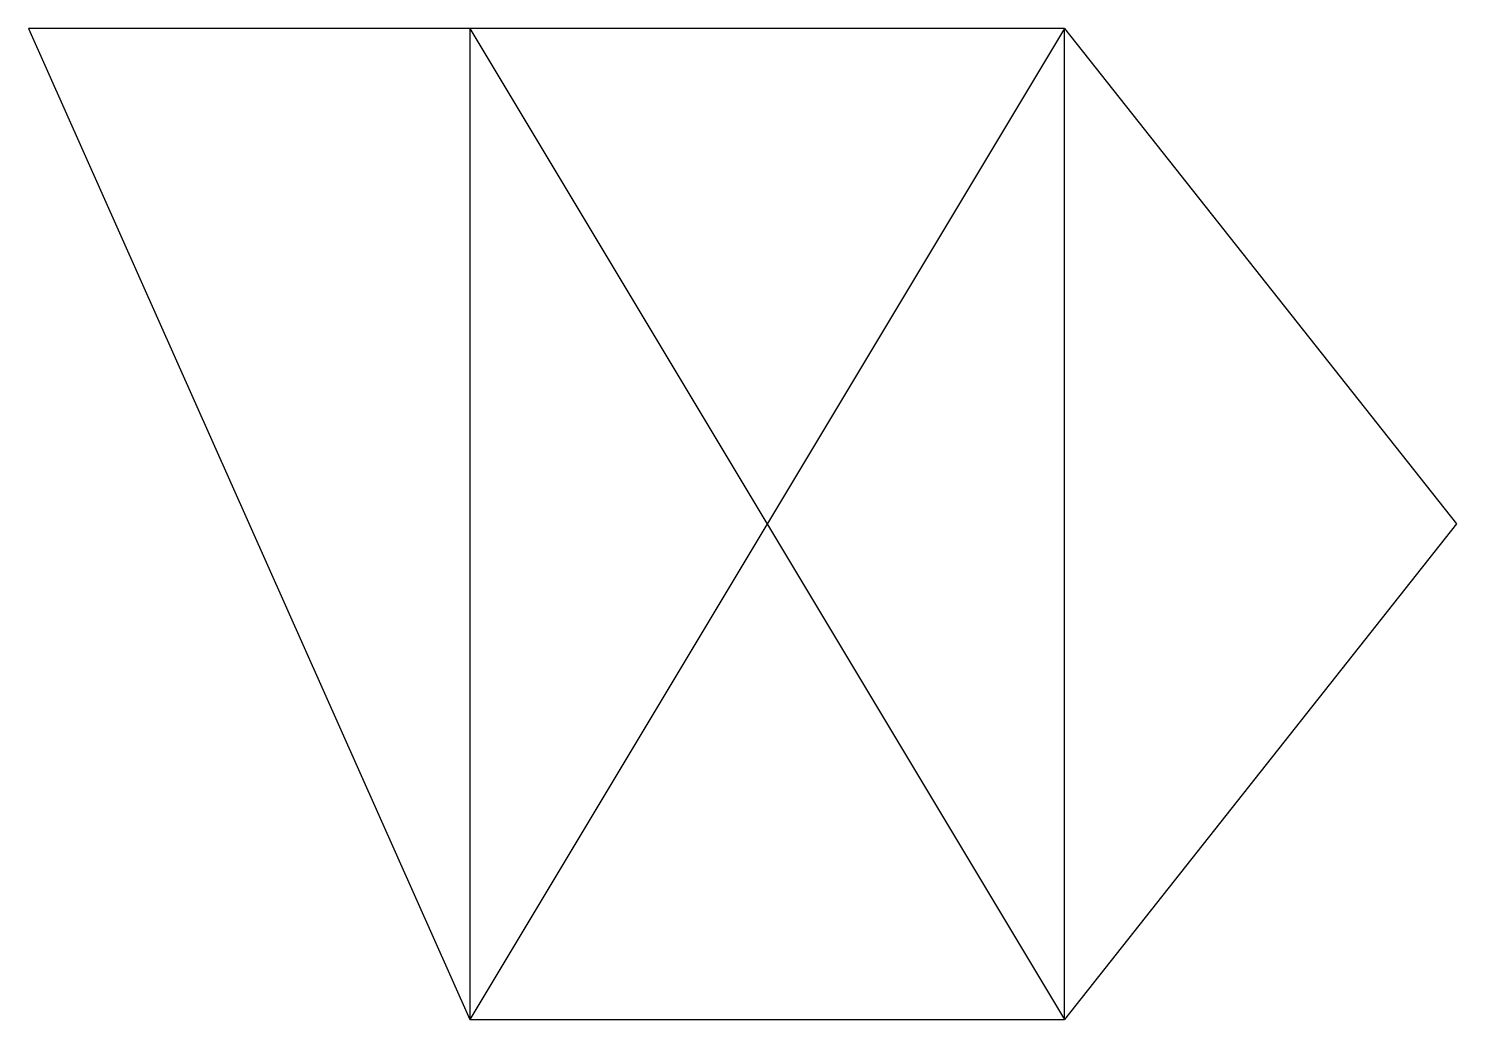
# Model space of a CAD drawing. Extents: x -108219 to -107571, y -162143 to -161693.
import ezdxf

# ---------------------------------------------------------------- set-up
doc = ezdxf.new("R2010")
doc.units = 0
doc.header["$LTSCALE"] = 1000
doc.header["$MEASUREMENT"] = 0
doc.layers.add('TEXT', color=4, linetype='CONTINUOUS')

msp = doc.modelspace()

# ---------------------------------------------------------------- linework, layer by layer
at = {"layer": 'TEXT'}
for p, q in [((-108018.46, -161692.66), (-108218.86, -161692.66)), ((-108218.86, -161692.66), (-108018.46, -162142.66)), ((-107748.46, -161692.66), (-108018.46, -162142.66)), ((-108018.46, -161692.66), (-107748.46, -162142.66)), ((-107748.46, -161692.66), (-107570.52, -161917.66)), ((-107570.52, -161917.66), (-107748.46, -162142.66))]:
    msp.add_line(p, q, dxfattribs=at)
msp.add_lwpolyline([(-108018.46, -162142.66), (-107748.46, -162142.66), (-107748.46, -161692.66), (-108018.46, -161692.66)], close=True, dxfattribs=at)

doc.saveas('drawing.dxf')
